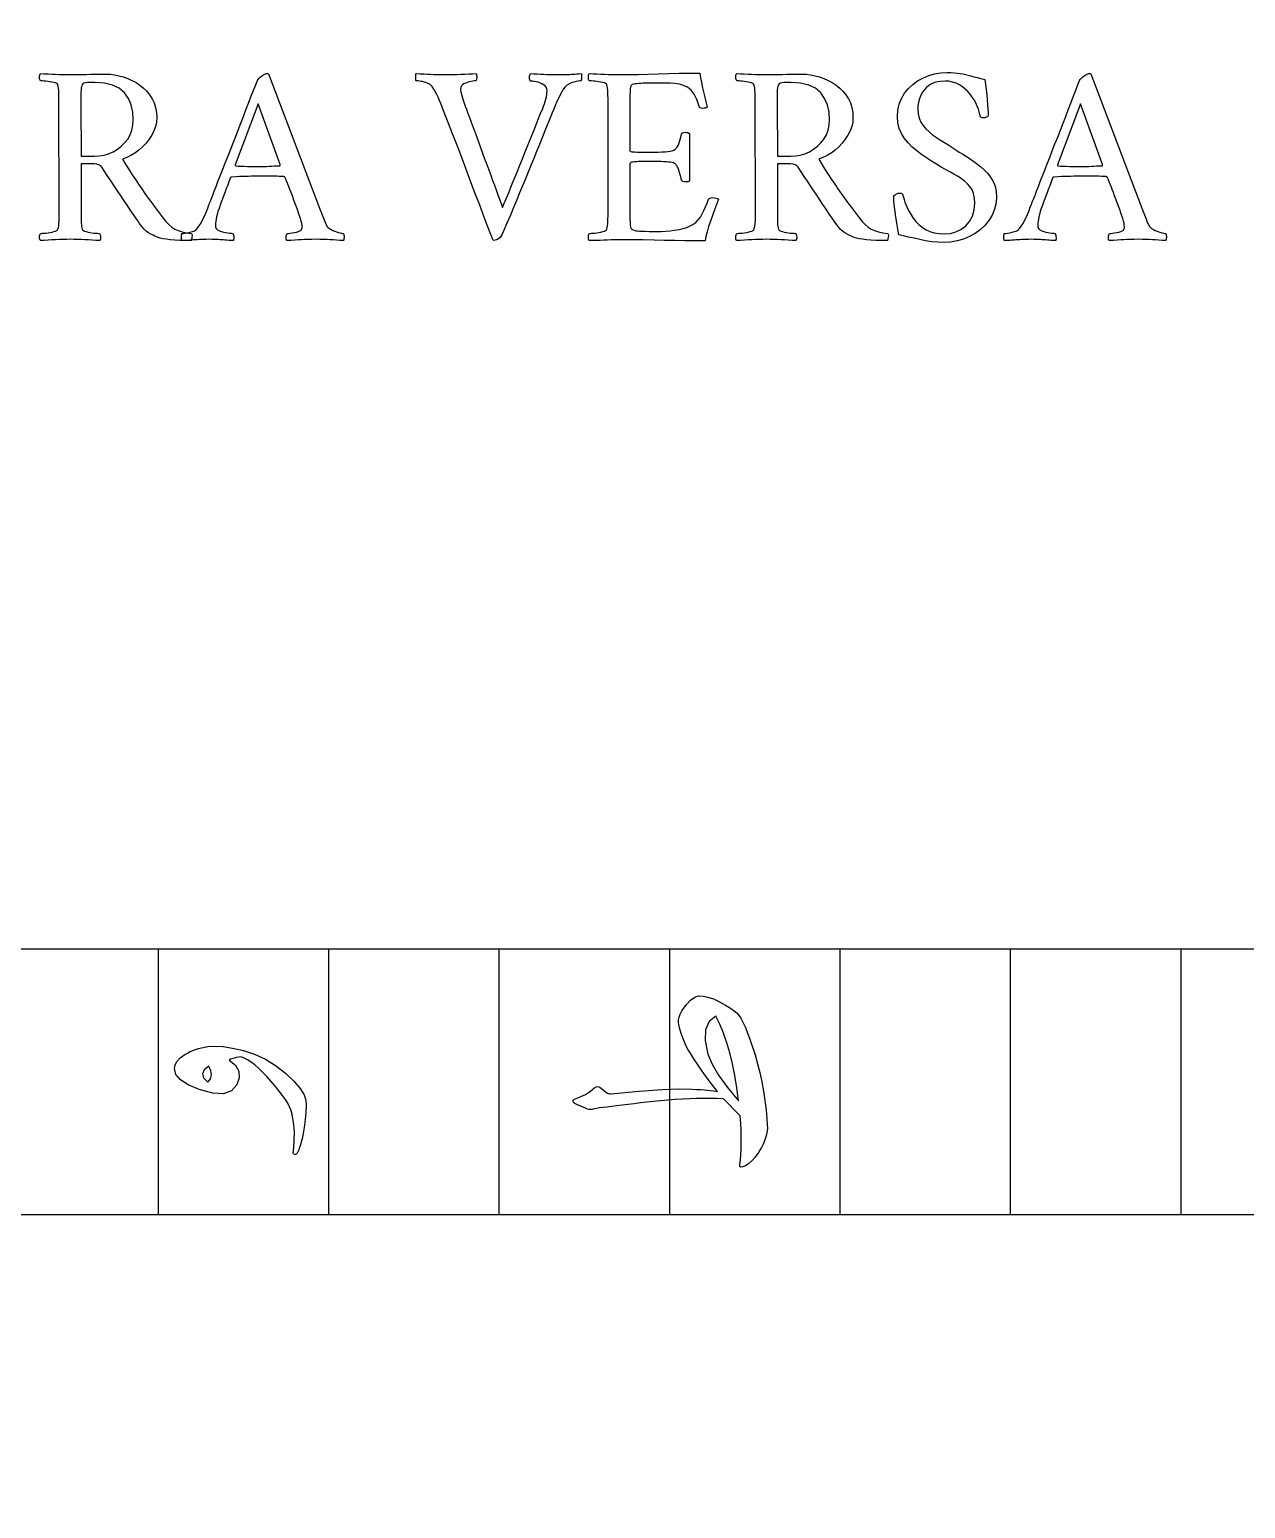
# Model space of a CAD drawing. Header units: millimetres. Extents: x -83 to 83, y -82 to 91.
# Drawn here: x -20.12 to -1.61, y -35.61 to -13.1 of the extents above; entities that cross this region are included whole.
import ezdxf

# ---------------------------------------------------------------- set-up
doc = ezdxf.new("R2010")
doc.units = ezdxf.units.MM
for name, color, linetype in [('CUT_OUTER', 1, 'Continuous'), ('ENGRAVE', 7, 'Continuous'), ('TEXT', 5, 'Continuous')]:
    doc.layers.add(name, color=color, linetype=linetype)

msp = doc.modelspace()

# ---------------------------------------------------------------- linework, layer by layer
at = {"layer": 'CUT_OUTER'}
msp.add_arc((0, 0), 82.5, 179.648438, 0, dxfattribs=at)
at = {"layer": 'ENGRAVE'}
for points in [[(-31.1355, 0), (-31.1355, -31.1355), (31.1355, -31.1355), (31.1355, 0)], [(-27.0879, 0), (-27.0879, -27.0879), (27.0879, -27.0879), (27.0879, 0)], [(-18.1624, -31.1355), (-18.1624, -27.0879)], [(-15.5677, -31.1355), (-15.5677, -27.0879)], [(-12.9731, -31.1355), (-12.9731, -27.0879)], [(-10.3785, -31.1355), (-10.3785, -27.0879)], [(-7.7839, -31.1355), (-7.7839, -27.0879)], [(-5.1892, -31.1355), (-5.1892, -27.0879)], [(-2.5946, -31.1355), (-2.5946, -27.0879)]]:
    msp.add_lwpolyline(points, dxfattribs=at)
for radius in [80.85, 80.85, 78.6844, 74.6625, 74.6625, 71.4862, 65.5875, 65.5875, 62.1225, 55.6875, 55.6875, 52.2225, 45.7875, 45.7875]:
    msp.add_circle((0, 0), radius, dxfattribs=at)
at = {"layer": 'TEXT'}
for points in [[(-18.9638, -13.7737), (-18.8987, -13.7764), (-18.8326, -13.7845), (-18.7655, -13.798), (-18.6975, -13.8168), (-18.6303, -13.8408), (-18.5658, -13.8697), (-18.5039, -13.9035), (-18.4448, -13.9422), (-18.3899, -13.9859), (-18.3405, -14.0347), (-18.2968, -14.0887), (-18.2588, -14.1478), (-18.2279, -14.2121), (-18.2059, -14.2815), (-18.1927, -14.356), (-18.1883, -14.4357), (-18.193, -14.5038), (-18.2073, -14.5709), (-18.2312, -14.637), (-18.2646, -14.7021), (-18.3055, -14.7648), (-18.3518, -14.8235), (-18.4034, -14.8783), (-18.4605, -14.9293), (-18.5208, -14.9748), (-18.5824, -15.0135), (-18.6452, -15.0453), (-18.7092, -15.0703), (-18.6588, -15.1528), (-18.6093, -15.2319), (-18.5609, -15.3075), (-18.5134, -15.3797), (-18.4659, -15.4501), (-18.4174, -15.5203), (-18.3679, -15.5902), (-18.3175, -15.6598), (-18.2651, -15.7312), (-18.2098, -15.8062), (-18.1515, -15.8849), (-18.0903, -15.9673), (-18.0483, -16.0187), (-18.0046, -16.0633), (-17.9592, -16.101), (-17.9121, -16.1318), (-17.8603, -16.1565), (-17.801, -16.1759), (-17.734, -16.1898), (-17.6595, -16.1984), (-17.6531, -16.2079), (-17.6497, -16.2209), (-17.6492, -16.2373), (-17.6516, -16.2572), (-17.6553, -16.2765), (-17.6585, -16.2914), (-17.6612, -16.302), (-17.6634, -16.3081), (-17.7553, -16.3072), (-17.8391, -16.3046), (-17.9149, -16.3004), (-17.9826, -16.2944), (-18.042, -16.2871), (-18.0928, -16.2792), (-18.135, -16.2705), (-18.1687, -16.2611), (-18.1902, -16.2521), (-18.2157, -16.241), (-18.2451, -16.2276), (-18.2783, -16.2121), (-18.3134, -16.1922), (-18.3479, -16.1656), (-18.3819, -16.1324), (-18.4154, -16.0926), (-18.4296, -16.0733), (-18.4487, -16.0466), (-18.4727, -16.0126), (-18.5016, -15.9712), (-18.5344, -15.9237), (-18.5702, -15.8713), (-18.6088, -15.814), (-18.6505, -15.7519), (-18.6943, -15.6861), (-18.7396, -15.6182), (-18.7863, -15.548), (-18.8346, -15.4757), (-18.883, -15.4026), (-18.9305, -15.3303), (-18.977, -15.2587), (-19.0226, -15.1878), (-19.0417, -15.1672), (-19.0676, -15.1525), (-19.1004, -15.1437), (-19.1401, -15.1408), (-19.3399, -15.1408), (-19.3399, -15.8537), (-19.3399, -15.8596), (-19.3399, -15.8654), (-19.3399, -15.8713), (-19.3399, -15.8772), (-19.3399, -15.8831), (-19.3399, -15.8889), (-19.3399, -15.8948), (-19.3399, -15.9007), (-19.3397, -15.9371), (-19.3394, -15.9717), (-19.3388, -16.0046), (-19.3379, -16.0358), (-19.3363, -16.0648), (-19.3335, -16.0912), (-19.3295, -16.1148), (-19.3242, -16.1357), (-19.3173, -16.1453), (-19.3046, -16.1543), (-19.286, -16.1629), (-19.2615, -16.171), (-19.2336, -16.1782), (-19.2047, -16.1842), (-19.1749, -16.189), (-19.144, -16.1925), (-19.1151, -16.1951), (-19.0911, -16.1969), (-19.072, -16.198), (-19.0578, -16.1984), (-19.0526, -16.2077), (-19.0485, -16.2199), (-19.0457, -16.2351), (-19.0441, -16.2532), (-19.0443, -16.2713), (-19.0466, -16.2865), (-19.0511, -16.2988), (-19.0578, -16.3081), (-19.116, -16.3043), (-19.1729, -16.3007), (-19.2286, -16.2974), (-19.2831, -16.2944), (-19.3373, -16.2918), (-19.3923, -16.29), (-19.448, -16.2889), (-19.5044, -16.2885), (-19.5595, -16.2889), (-19.615, -16.29), (-19.6711, -16.2918), (-19.7277, -16.2944), (-19.7847, -16.2974), (-19.8422, -16.3007), (-19.9002, -16.3043), (-19.9588, -16.3081), (-19.9655, -16.2988), (-19.97, -16.2865), (-19.9723, -16.2713), (-19.9725, -16.2532), (-19.9709, -16.2351), (-19.9681, -16.2199), (-19.964, -16.2077), (-19.9588, -16.1984), (-19.9446, -16.198), (-19.9255, -16.1969), (-19.9015, -16.1951), (-19.8726, -16.1925), (-19.8416, -16.189), (-19.8114, -16.1842), (-19.7819, -16.1782), (-19.7531, -16.171), (-19.728, -16.1629), (-19.7095, -16.1543), (-19.6977, -16.1453), (-19.6924, -16.1357), (-19.6854, -16.1105), (-19.6802, -16.0819), (-19.6766, -16.0498), (-19.6748, -16.0143), (-19.6739, -15.9763), (-19.6733, -15.9369), (-19.6729, -15.896), (-19.6728, -15.8537), (-19.6767, -14.2203), (-19.6769, -14.1778), (-19.6772, -14.1366), (-19.6778, -14.0965), (-19.6787, -14.0577), (-19.6805, -14.0214), (-19.6841, -13.9887), (-19.6893, -13.9597), (-19.6963, -13.9343), (-19.7016, -13.9233), (-19.7135, -13.9138), (-19.7319, -13.9057), (-19.757, -13.8991), (-19.7857, -13.8936), (-19.8148, -13.8888), (-19.8444, -13.8848), (-19.8745, -13.8815), (-19.9026, -13.8789), (-19.926, -13.8771), (-19.9447, -13.876), (-19.9588, -13.8756), (-19.964, -13.8663), (-19.9681, -13.854), (-19.9709, -13.8389), (-19.9725, -13.8207), (-19.9723, -13.8026), (-19.97, -13.7875), (-19.9655, -13.7752), (-19.9588, -13.7659), (-19.9004, -13.768), (-19.8427, -13.7703), (-19.7858, -13.7729), (-19.7296, -13.7757), (-19.6739, -13.7783), (-19.6185, -13.7801), (-19.5633, -13.7812), (-19.5083, -13.7816), (-19.4504, -13.7813), (-19.3903, -13.7806), (-19.328, -13.7794), (-19.2635, -13.7777), (-19.1955, -13.7759), (-19.123, -13.7747), (-19.0457, -13.774), (-18.9638, -13.7737)], [(-18.5447, -14.471), (-18.5532, -14.3513), (-18.5785, -14.2428), (-18.6207, -14.1456), (-18.6798, -14.0597), (-18.7588, -13.9894), (-18.8605, -13.9392), (-18.985, -13.9091), (-19.1323, -13.8991), (-19.1522, -13.8993), (-19.1768, -13.9001), (-19.2061, -13.9013), (-19.24, -13.903), (-19.2724, -13.9064), (-19.2973, -13.9128), (-19.3145, -13.9221), (-19.3242, -13.9343), (-19.3312, -13.955), (-19.3364, -13.9818), (-19.34, -14.0148), (-19.3418, -14.0538), (-19.3427, -14.096), (-19.3433, -14.1385), (-19.3437, -14.1812), (-19.3438, -14.2242), (-19.3399, -15.0233), (-19.1362, -15.0233), (-19.0626, -15.019), (-18.9908, -15.0061), (-18.9206, -14.9847), (-18.8522, -14.9547), (-18.7877, -14.917), (-18.7293, -14.8725), (-18.677, -14.8211), (-18.6309, -14.7628), (-18.5932, -14.6983), (-18.5662, -14.6281), (-18.5501, -14.5524), (-18.5447, -14.471)], [(-17.3931, -15.7636), (-17.3908, -15.7576), (-17.3838, -15.7396), (-17.3722, -15.7096), (-17.3559, -15.6676), (-17.3357, -15.6154), (-17.3123, -15.5545), (-17.2857, -15.4851), (-17.256, -15.4072), (-17.2236, -15.3226), (-17.1889, -15.2333), (-17.1521, -15.1394), (-17.113, -15.0409), (-17.0728, -14.9393), (-17.0322, -14.8362), (-16.9915, -14.7317), (-16.9505, -14.6257), (-16.9097, -14.5201), (-16.8697, -14.4166), (-16.8304, -14.3154), (-16.7918, -14.2164), (-16.7547, -14.1214), (-16.7199, -14.0323), (-16.6872, -13.949), (-16.6567, -13.8717), (-16.6465, -13.8555), (-16.6317, -13.8384), (-16.6123, -13.8203), (-16.5881, -13.8012), (-16.5633, -13.784), (-16.5416, -13.7718), (-16.5231, -13.7644), (-16.5078, -13.762), (-16.5043, -13.7621), (-16.5015, -13.7625), (-16.4994, -13.7631), (-16.498, -13.7639), (-16.4967, -13.7651), (-16.4946, -13.7664), (-16.4918, -13.768), (-16.4883, -13.7698), (-15.7088, -15.8145), (-15.6703, -15.9154), (-15.6412, -15.9908), (-15.6214, -16.0407), (-15.6108, -16.0652), (-15.5987, -16.086), (-15.5819, -16.1054), (-15.5605, -16.1232), (-15.5345, -16.1396), (-15.5061, -16.1542), (-15.4777, -16.1666), (-15.4493, -16.1767), (-15.4209, -16.1847), (-15.395, -16.1907), (-15.3743, -16.195), (-15.3588, -16.1975), (-15.3484, -16.1984), (-15.3418, -16.2095), (-15.3376, -16.2234), (-15.3359, -16.2399), (-15.3366, -16.2591), (-15.3386, -16.2776), (-15.3406, -16.2919), (-15.3425, -16.3021), (-15.3445, -16.3081), (-15.3998, -16.3043), (-15.4522, -16.3007), (-15.5016, -16.2974), (-15.5482, -16.2944), (-15.5954, -16.2918), (-15.6471, -16.29), (-15.7031, -16.2889), (-15.7636, -16.2885), (-15.8274, -16.2889), (-15.8855, -16.29), (-15.938, -16.2918), (-15.9849, -16.2944), (-16.0318, -16.2974), (-16.0843, -16.3007), (-16.1425, -16.3043), (-16.2062, -16.3081), (-16.213, -16.2988), (-16.2175, -16.2865), (-16.2198, -16.2713), (-16.2199, -16.2532), (-16.2181, -16.2351), (-16.2146, -16.2199), (-16.2093, -16.2077), (-16.2023, -16.1984), (-16.1822, -16.1975), (-16.1573, -16.195), (-16.1274, -16.1907), (-16.0926, -16.1847), (-16.0584, -16.1772), (-16.03, -16.1685), (-16.0074, -16.1586), (-15.9908, -16.1475), (-15.9839, -16.1382), (-15.979, -16.1259), (-15.9761, -16.1108), (-15.9751, -16.0926), (-15.9767, -16.0719), (-15.9815, -16.0451), (-15.9894, -16.0122), (-16.0006, -15.9732), (-16.0142, -15.9297), (-16.0295, -15.8836), (-16.0465, -15.8347), (-16.0652, -15.7832), (-16.0848, -15.7307), (-16.1044, -15.6789), (-16.124, -15.6279), (-16.1436, -15.5775), (-16.1623, -15.5298), (-16.1793, -15.4865), (-16.1946, -15.4475), (-16.2082, -15.413), (-16.2193, -15.3848), (-16.2273, -15.3646), (-16.2321, -15.3524), (-16.2336, -15.3484), (-16.2341, -15.3479), (-16.2356, -15.3464), (-16.2381, -15.344), (-16.2415, -15.3406), (-16.2454, -15.3371), (-16.2493, -15.3347), (-16.2532, -15.3332), (-16.2572, -15.3327), (-16.2882, -15.331), (-16.3228, -15.3298), (-16.3607, -15.3291), (-16.4021, -15.3288), (-16.4444, -15.3288), (-16.4853, -15.3288), (-16.5247, -15.3288), (-16.5627, -15.3288), (-16.5725, -15.3288), (-16.5823, -15.3288), (-16.5921, -15.3288), (-16.6019, -15.3288), (-16.6114, -15.3288), (-16.6205, -15.3288), (-16.629, -15.3288), (-16.6371, -15.3288), (-16.6937, -15.3289), (-16.7458, -15.3293), (-16.7935, -15.3299), (-16.8369, -15.3308), (-16.8809, -15.3321), (-16.9309, -15.3342), (-16.9867, -15.337), (-17.0484, -15.3406), (-17.0506, -15.3409), (-17.0533, -15.342), (-17.0565, -15.3439), (-17.0601, -15.3464), (-17.0636, -15.349), (-17.066, -15.3508), (-17.0675, -15.3519), (-17.068, -15.3523), (-17.0698, -15.3572), (-17.0753, -15.3719), (-17.0845, -15.3964), (-17.0974, -15.4307), (-17.1128, -15.4717), (-17.1297, -15.5163), (-17.148, -15.5647), (-17.1679, -15.6167), (-17.1878, -15.6697), (-17.2065, -15.721), (-17.224, -15.7706), (-17.2403, -15.8184), (-17.2564, -15.8654), (-17.2692, -15.9085), (-17.2789, -15.9477), (-17.2854, -15.983), (-17.2897, -16.0145), (-17.2927, -16.0427), (-17.2946, -16.0674), (-17.2952, -16.0887), (-17.2914, -16.1092), (-17.28, -16.1274), (-17.261, -16.1434), (-17.2345, -16.1573), (-17.2039, -16.1689), (-17.1728, -16.1783), (-17.1412, -16.1855), (-17.1091, -16.1906), (-17.0799, -16.194), (-17.0567, -16.1964), (-17.0397, -16.1979), (-17.0288, -16.1984), (-17.0251, -16.2044), (-17.022, -16.2146), (-17.0193, -16.2289), (-17.0171, -16.2474), (-17.0158, -16.2666), (-17.0161, -16.2831), (-17.0178, -16.2969), (-17.021, -16.3081), (-17.0568, -16.3061), (-17.09, -16.3042), (-17.1205, -16.3022), (-17.1483, -16.3002), (-17.1747, -16.2983), (-17.2012, -16.2963), (-17.2276, -16.2944), (-17.254, -16.2924), (-17.2826, -16.2907), (-17.3152, -16.2895), (-17.3521, -16.2887), (-17.3931, -16.2885), (-17.4345, -16.2887), (-17.4724, -16.2895), (-17.5069, -16.2907), (-17.538, -16.2924), (-17.5674, -16.2944), (-17.5968, -16.2963), (-17.6262, -16.2983), (-17.6555, -16.3002), (-17.6869, -16.3022), (-17.7221, -16.3042), (-17.7613, -16.3061), (-17.8044, -16.3081), (-17.8078, -16.3021), (-17.8103, -16.2919), (-17.8117, -16.2776), (-17.8122, -16.2591), (-17.8117, -16.2399), (-17.8103, -16.2234), (-17.8078, -16.2095), (-17.8044, -16.1984), (-17.7837, -16.1973), (-17.7569, -16.194), (-17.724, -16.1885), (-17.6849, -16.1808), (-17.6464, -16.1706), (-17.6149, -16.1578), (-17.5905, -16.1422), (-17.5733, -16.124), (-17.545, -16.0857), (-17.5189, -16.0451), (-17.4951, -16.0024), (-17.4734, -15.9575), (-17.453, -15.9109), (-17.4328, -15.863), (-17.4128, -15.8139), (-17.3931, -15.7636)], [(-13.7972, -13.7816), (-13.7351, -13.7812), (-13.6739, -13.7801), (-13.6136, -13.7783), (-13.5544, -13.7757), (-13.4959, -13.7729), (-13.4379, -13.7703), (-13.3803, -13.768), (-13.3233, -13.7659), (-13.32, -13.7756), (-13.3179, -13.7889), (-13.317, -13.8059), (-13.3174, -13.8266), (-13.319, -13.8466), (-13.3218, -13.8614), (-13.3259, -13.8711), (-13.3311, -13.8756), (-13.3415, -13.8762), (-13.3571, -13.878), (-13.3778, -13.8811), (-13.4036, -13.8854), (-13.4316, -13.8913), (-13.4589, -13.8991), (-13.4855, -13.9089), (-13.5113, -13.9206), (-13.5336, -13.9352), (-13.5495, -13.9534), (-13.559, -13.9753), (-13.5622, -14.0009), (-13.5578, -14.0406), (-13.5446, -14.0969), (-13.5226, -14.1699), (-13.4917, -14.2595), (-13.4747, -14.3061), (-13.455, -14.3598), (-13.4326, -14.4207), (-13.4075, -14.4886), (-13.3804, -14.5619), (-13.3522, -14.6389), (-13.3227, -14.7196), (-13.2919, -14.8039), (-13.2605, -14.8901), (-13.2288, -14.9763), (-13.1968, -15.0625), (-13.1646, -15.1486), (-13.1331, -15.2331), (-13.1029, -15.3141), (-13.0743, -15.3917), (-13.0471, -15.4659), (-13.0219, -15.5351), (-12.9991, -15.5976), (-12.9788, -15.6536), (-12.961, -15.7029), (-12.9461, -15.7436), (-12.935, -15.7739), (-12.9275, -15.7936), (-12.9237, -15.8028), (-12.9176, -15.7894), (-12.9071, -15.7651), (-12.8922, -15.7297), (-12.8728, -15.6833), (-12.8499, -15.6279), (-12.8243, -15.5653), (-12.7961, -15.4957), (-12.7651, -15.4189), (-12.7319, -15.3365), (-12.697, -15.25), (-12.6604, -15.1593), (-12.6221, -15.0644), (-12.5828, -14.9671), (-12.5433, -14.869), (-12.5035, -14.7703), (-12.4635, -14.6707), (-12.424, -14.5723), (-12.3856, -14.4769), (-12.3485, -14.3843), (-12.3127, -14.2947), (-12.2995, -14.2609), (-12.2872, -14.2262), (-12.276, -14.1904), (-12.2657, -14.1537), (-12.2571, -14.118), (-12.251, -14.0851), (-12.2473, -14.0553), (-12.2461, -14.0284), (-12.2494, -13.999), (-12.2593, -13.9735), (-12.2758, -13.952), (-12.299, -13.9343), (-12.3259, -13.9199), (-12.3538, -13.9079), (-12.3827, -13.8984), (-12.4126, -13.8913), (-12.4406, -13.8861), (-12.464, -13.8824), (-12.4827, -13.8802), (-12.4968, -13.8795), (-12.5036, -13.8733), (-12.5085, -13.8624), (-12.5115, -13.8468), (-12.5125, -13.8266), (-12.5115, -13.8059), (-12.5085, -13.7889), (-12.5036, -13.7756), (-12.4968, -13.7659), (-12.4446, -13.768), (-12.394, -13.7703), (-12.3448, -13.7729), (-12.297, -13.7757), (-12.2493, -13.7783), (-12.2001, -13.7801), (-12.1494, -13.7812), (-12.0972, -13.7816), (-12.0545, -13.7815), (-12.0165, -13.7811), (-11.983, -13.7805), (-11.9543, -13.7796), (-11.928, -13.7785), (-11.9019, -13.7772), (-11.8761, -13.7756), (-11.8505, -13.7737), (-11.8235, -13.7718), (-11.7937, -13.7698), (-11.7609, -13.7679), (-11.7251, -13.7659), (-11.7219, -13.7757), (-11.7202, -13.7894), (-11.72, -13.807), (-11.7212, -13.8286), (-11.7234, -13.8491), (-11.7261, -13.8638), (-11.7293, -13.8726), (-11.733, -13.8756), (-11.7485, -13.8768), (-11.7716, -13.8805), (-11.8024, -13.8866), (-11.8407, -13.8952), (-11.8807, -13.9074), (-11.9166, -13.9245), (-11.9483, -13.9466), (-11.9758, -13.9735), (-11.9948, -13.9981), (-12.0165, -14.0328), (-12.0408, -14.0774), (-12.0679, -14.1322), (-12.0954, -14.1913), (-12.1212, -14.2492), (-12.1454, -14.3058), (-12.1678, -14.3613), (-12.2195, -14.4898), (-12.2691, -14.613), (-12.3165, -14.7307), (-12.3616, -14.8431), (-12.4055, -14.9518), (-12.4488, -15.0585), (-12.4916, -15.1633), (-12.534, -15.2661), (-12.5765, -15.369), (-12.6197, -15.4737), (-12.6636, -15.5805), (-12.7083, -15.6892), (-12.7548, -15.8018), (-12.8043, -15.9203), (-12.8567, -16.0447), (-12.912, -16.1749), (-12.928, -16.2092), (-12.9448, -16.2376), (-12.9623, -16.2601), (-12.9805, -16.2767), (-12.9993, -16.2887), (-13.0182, -16.2973), (-13.0375, -16.3024), (-13.0569, -16.3042), (-13.0626, -16.3026), (-13.0677, -16.2978), (-13.0723, -16.2898), (-13.0765, -16.2787), (-13.0804, -16.2668), (-13.0843, -16.2567), (-13.0883, -16.2482), (-13.0922, -16.2415), (-13.1557, -16.0739), (-13.217, -15.912), (-13.2762, -15.7556), (-13.3331, -15.605), (-13.3891, -15.4565), (-13.4457, -15.3068), (-13.5027, -15.1558), (-13.5603, -15.0037), (-13.6199, -14.847), (-13.6832, -14.6825), (-13.7501, -14.5101), (-13.8207, -14.33), (-13.8422, -14.2746), (-13.8633, -14.2222), (-13.8843, -14.1728), (-13.905, -14.1263), (-13.9261, -14.0822), (-13.9485, -14.0401), (-13.9722, -14), (-13.997, -13.9618), (-14.0088, -13.9468), (-14.0244, -13.9334), (-14.044, -13.9214), (-14.0675, -13.9108), (-14.0929, -13.9018), (-14.118, -13.8942), (-14.1428, -13.8881), (-14.1674, -13.8834), (-14.1903, -13.88), (-14.21, -13.8775), (-14.2265, -13.8761), (-14.2399, -13.8756), (-14.2416, -13.8723), (-14.2428, -13.8624), (-14.2435, -13.8458), (-14.2438, -13.8227), (-14.2435, -13.7993), (-14.2428, -13.7821), (-14.2416, -13.7709), (-14.2399, -13.7659), (-14.1761, -13.768), (-14.118, -13.7703), (-14.0654, -13.7729), (-14.0186, -13.7757), (-13.9717, -13.7783), (-13.9192, -13.7801), (-13.861, -13.7812), (-13.7972, -13.7816)], [(-11.1493, -13.7816), (-11.0108, -13.7808), (-10.8653, -13.7786), (-10.7131, -13.775), (-10.5539, -13.7698), (-10.3924, -13.7647), (-10.2327, -13.761), (-10.0751, -13.7588), (-9.9194, -13.7581), (-9.9088, -13.8291), (-9.8968, -13.8971), (-9.8834, -13.9623), (-9.8684, -14.0244), (-9.853, -14.0856), (-9.8381, -14.1478), (-9.8236, -14.211), (-9.8097, -14.2751), (-9.8212, -14.2837), (-9.8361, -14.2898), (-9.8545, -14.2935), (-9.8763, -14.2947), (-9.8988, -14.293), (-9.9155, -14.2879), (-9.9262, -14.2793), (-9.9311, -14.2673), (-9.9656, -14.1623), (-10.0065, -14.0783), (-10.0538, -14.0154), (-10.1074, -13.9735), (-10.1666, -13.9461), (-10.2308, -13.9265), (-10.2998, -13.9148), (-10.3737, -13.9108), (-10.7028, -13.9108), (-10.717, -13.911), (-10.7361, -13.9113), (-10.7601, -13.9119), (-10.789, -13.9128), (-10.8198, -13.9141), (-10.8497, -13.9162), (-10.8786, -13.919), (-10.9065, -13.9226), (-10.9309, -13.9272), (-10.9496, -13.9334), (-10.9623, -13.941), (-10.9691, -13.95), (-10.9744, -13.9711), (-10.9784, -13.9951), (-10.9813, -14.022), (-10.9828, -14.0519), (-10.9837, -14.0834), (-10.9843, -14.1155), (-10.9847, -14.1481), (-10.9848, -14.1811), (-10.9848, -14.1941), (-10.9848, -14.2056), (-10.9848, -14.2156), (-10.9848, -14.2242), (-10.9848, -14.9371), (-10.9816, -14.9442), (-10.9721, -14.9498), (-10.9562, -14.954), (-10.9339, -14.9567), (-10.9077, -14.9584), (-10.88, -14.9596), (-10.8509, -14.9604), (-10.8203, -14.9606), (-10.6205, -14.9606), (-10.5558, -14.9601), (-10.4986, -14.9586), (-10.449, -14.9562), (-10.407, -14.9528), (-10.3714, -14.9476), (-10.3409, -14.94), (-10.3156, -14.93), (-10.2954, -14.9175), (-10.2788, -14.9021), (-10.2641, -14.8832), (-10.2513, -14.861), (-10.2406, -14.8353), (-10.2305, -14.8054), (-10.22, -14.7706), (-10.209, -14.731), (-10.1975, -14.6864), (-10.1926, -14.6744), (-10.1818, -14.6658), (-10.1652, -14.6607), (-10.1426, -14.659), (-10.1209, -14.6602), (-10.1025, -14.6639), (-10.0876, -14.67), (-10.0761, -14.6786), (-10.0761, -15.3993), (-10.0858, -15.4062), (-10.0996, -15.4111), (-10.1172, -15.414), (-10.1387, -15.415), (-10.16, -15.4133), (-10.1769, -15.4081), (-10.1894, -15.3996), (-10.1975, -15.3876), (-10.2106, -15.3365), (-10.2225, -15.2931), (-10.2331, -15.2572), (-10.2425, -15.2289), (-10.2511, -15.2064), (-10.2592, -15.1878), (-10.2668, -15.1731), (-10.2739, -15.1623), (-10.2811, -15.1539), (-10.289, -15.1462), (-10.2977, -15.1392), (-10.3072, -15.133), (-10.3201, -15.1257), (-10.3395, -15.1197), (-10.3652, -15.115), (-10.3972, -15.1114), (-10.4334, -15.1087), (-10.4712, -15.1065), (-10.5107, -15.1048), (-10.552, -15.1036), (-10.5935, -15.1027), (-10.6337, -15.1021), (-10.6728, -15.1017), (-10.7106, -15.1016), (-10.7369, -15.1017), (-10.765, -15.1021), (-10.7947, -15.1027), (-10.8262, -15.1036), (-10.8574, -15.1048), (-10.8864, -15.1065), (-10.9132, -15.1087), (-10.9378, -15.1114), (-10.9584, -15.1152), (-10.9731, -15.1207), (-10.9819, -15.1279), (-10.9848, -15.1369), (-10.9848, -15.8654), (-10.9848, -15.8699), (-10.9848, -15.8752), (-10.9848, -15.8816), (-10.9848, -15.8889), (-10.9847, -15.9183), (-10.9843, -15.9516), (-10.9837, -15.9888), (-10.9828, -16.03), (-10.981, -16.0684), (-10.9775, -16.0975), (-10.9722, -16.1174), (-10.9652, -16.1279), (-10.9445, -16.1403), (-10.9216, -16.1499), (-10.8965, -16.1569), (-10.8693, -16.1612), (-10.8368, -16.1638), (-10.7963, -16.1656), (-10.7477, -16.1667), (-10.691, -16.1671), (-10.5069, -16.1671), (-10.4386, -16.1653), (-10.3708, -16.1602), (-10.3035, -16.1516), (-10.2366, -16.1396), (-10.1735, -16.1245), (-10.1172, -16.1063), (-10.0677, -16.0853), (-10.0251, -16.0613), (-9.9825, -16.0308), (-9.9448, -15.9942), (-9.912, -15.9515), (-9.8841, -15.9027), (-9.8589, -15.8497), (-9.8342, -15.7944), (-9.8099, -15.737), (-9.7862, -15.6774), (-9.7798, -15.6671), (-9.7686, -15.6598), (-9.7524, -15.6554), (-9.7314, -15.6539), (-9.699, -15.6554), (-9.6726, -15.6598), (-9.652, -15.6671), (-9.6373, -15.6774), (-9.6654, -15.757), (-9.6946, -15.839), (-9.7251, -15.9235), (-9.7568, -16.0104), (-9.7863, -16.0953), (-9.8102, -16.1739), (-9.8284, -16.2461), (-9.841, -16.312), (-9.9955, -16.3115), (-10.1495, -16.31), (-10.303, -16.3076), (-10.456, -16.3042), (-10.6137, -16.3007), (-10.7811, -16.2983), (-10.9584, -16.2968), (-11.1454, -16.2963), (-11.2103, -16.2967), (-11.2717, -16.2978), (-11.3298, -16.2996), (-11.3843, -16.3022), (-11.4377, -16.3048), (-11.4921, -16.3066), (-11.5474, -16.3077), (-11.6037, -16.3081), (-11.6104, -16.2988), (-11.615, -16.2865), (-11.6173, -16.2713), (-11.6174, -16.2532), (-11.6158, -16.2351), (-11.613, -16.2199), (-11.609, -16.2077), (-11.6037, -16.1984), (-11.5895, -16.198), (-11.5704, -16.1969), (-11.5464, -16.1951), (-11.5175, -16.1925), (-11.4866, -16.189), (-11.4563, -16.1842), (-11.4268, -16.1782), (-11.3981, -16.171), (-11.373, -16.1629), (-11.3545, -16.1543), (-11.3426, -16.1453), (-11.3373, -16.1357), (-11.3304, -16.1105), (-11.3251, -16.0819), (-11.3215, -16.0498), (-11.3197, -16.0143), (-11.3189, -15.9763), (-11.3182, -15.9369), (-11.3179, -15.896), (-11.3178, -15.8537), (-11.3178, -14.2203), (-11.3179, -14.1778), (-11.3182, -14.1366), (-11.3189, -14.0965), (-11.3197, -14.0577), (-11.3215, -14.0214), (-11.3251, -13.9887), (-11.3304, -13.9597), (-11.3373, -13.9343), (-11.3426, -13.9233), (-11.3545, -13.9138), (-11.373, -13.9057), (-11.3981, -13.8991), (-11.4268, -13.8936), (-11.4563, -13.8888), (-11.4866, -13.8848), (-11.5175, -13.8815), (-11.5464, -13.8789), (-11.5704, -13.8771), (-11.5895, -13.876), (-11.6037, -13.8756), (-11.609, -13.8663), (-11.613, -13.854), (-11.6158, -13.8389), (-11.6174, -13.8207), (-11.6173, -13.8026), (-11.615, -13.7875), (-11.6104, -13.7752), (-11.6037, -13.7659), (-11.5452, -13.768), (-11.4872, -13.7703), (-11.4296, -13.7729), (-11.3726, -13.7757), (-11.316, -13.7783), (-11.26, -13.7801), (-11.2044, -13.7812), (-11.1493, -13.7816)], [(-8.3643, -13.7737), (-8.2992, -13.7764), (-8.2331, -13.7845), (-8.166, -13.798), (-8.0979, -13.8168), (-8.0307, -13.8408), (-7.9662, -13.8697), (-7.9044, -13.9035), (-7.8453, -13.9422), (-7.7903, -13.9859), (-7.741, -14.0347), (-7.6973, -14.0887), (-7.6592, -14.1478), (-7.6284, -14.2121), (-7.6064, -14.2815), (-7.5931, -14.356), (-7.5887, -14.4357), (-7.5935, -14.5038), (-7.6078, -14.5709), (-7.6317, -14.637), (-7.6651, -14.7021), (-7.706, -14.7648), (-7.7523, -14.8235), (-7.8039, -14.8783), (-7.861, -14.9293), (-7.9213, -14.9748), (-7.9829, -15.0135), (-8.0457, -15.0453), (-8.1097, -15.0703), (-8.0593, -15.1528), (-8.0098, -15.2319), (-7.9613, -15.3075), (-7.9138, -15.3797), (-7.8663, -15.4501), (-7.8179, -15.5203), (-7.7684, -15.5902), (-7.718, -15.6598), (-7.6656, -15.7312), (-7.6103, -15.8062), (-7.552, -15.8849), (-7.4908, -15.9673), (-7.4488, -16.0187), (-7.4051, -16.0633), (-7.3597, -16.101), (-7.3126, -16.1318), (-7.2608, -16.1565), (-7.2014, -16.1759), (-7.1345, -16.1898), (-7.0599, -16.1984), (-7.0536, -16.2079), (-7.0501, -16.2209), (-7.0496, -16.2373), (-7.0521, -16.2572), (-7.0558, -16.2765), (-7.0589, -16.2914), (-7.0616, -16.302), (-7.0638, -16.3081), (-7.1558, -16.3072), (-7.2396, -16.3046), (-7.3154, -16.3004), (-7.3831, -16.2944), (-7.4424, -16.2871), (-7.4932, -16.2792), (-7.5355, -16.2705), (-7.5691, -16.2611), (-7.5907, -16.2521), (-7.6161, -16.241), (-7.6455, -16.2276), (-7.6788, -16.2121), (-7.7138, -16.1922), (-7.7483, -16.1656), (-7.7824, -16.1324), (-7.8159, -16.0926), (-7.8301, -16.0733), (-7.8492, -16.0466), (-7.8732, -16.0126), (-7.9021, -15.9712), (-7.9349, -15.9237), (-7.9706, -15.8713), (-8.0093, -15.814), (-8.0509, -15.7519), (-8.0948, -15.6861), (-8.1401, -15.6182), (-8.1868, -15.548), (-8.235, -15.4757), (-8.2835, -15.4026), (-8.331, -15.3303), (-8.3775, -15.2587), (-8.4231, -15.1878), (-8.4422, -15.1672), (-8.4681, -15.1525), (-8.5009, -15.1437), (-8.5406, -15.1408), (-8.7403, -15.1408), (-8.7403, -15.8537), (-8.7403, -15.8596), (-8.7403, -15.8654), (-8.7403, -15.8713), (-8.7403, -15.8772), (-8.7403, -15.8831), (-8.7403, -15.8889), (-8.7403, -15.8948), (-8.7403, -15.9007), (-8.7402, -15.9371), (-8.7398, -15.9717), (-8.7392, -16.0046), (-8.7384, -16.0358), (-8.7368, -16.0648), (-8.734, -16.0912), (-8.7299, -16.1148), (-8.7247, -16.1357), (-8.7178, -16.1453), (-8.7051, -16.1543), (-8.6865, -16.1629), (-8.662, -16.171), (-8.6341, -16.1782), (-8.6052, -16.1842), (-8.5753, -16.189), (-8.5445, -16.1925), (-8.5156, -16.1951), (-8.4916, -16.1969), (-8.4725, -16.198), (-8.4583, -16.1984), (-8.453, -16.2077), (-8.449, -16.2199), (-8.4462, -16.2351), (-8.4446, -16.2532), (-8.4447, -16.2713), (-8.447, -16.2865), (-8.4516, -16.2988), (-8.4583, -16.3081), (-8.5165, -16.3043), (-8.5734, -16.3007), (-8.6291, -16.2974), (-8.6835, -16.2944), (-8.7378, -16.2918), (-8.7927, -16.29), (-8.8484, -16.2889), (-8.9049, -16.2885), (-8.9599, -16.2889), (-9.0155, -16.29), (-9.0716, -16.2918), (-9.1281, -16.2944), (-9.1852, -16.2974), (-9.2427, -16.3007), (-9.3007, -16.3043), (-9.3592, -16.3081), (-9.366, -16.2988), (-9.3705, -16.2865), (-9.3728, -16.2713), (-9.3729, -16.2532), (-9.3713, -16.2351), (-9.3685, -16.2199), (-9.3645, -16.2077), (-9.3592, -16.1984), (-9.345, -16.198), (-9.3259, -16.1969), (-9.3019, -16.1951), (-9.2731, -16.1925), (-9.2421, -16.189), (-9.2119, -16.1842), (-9.1824, -16.1782), (-9.1536, -16.171), (-9.1285, -16.1629), (-9.11, -16.1543), (-9.0981, -16.1453), (-9.0929, -16.1357), (-9.0859, -16.1105), (-9.0806, -16.0819), (-9.0771, -16.0498), (-9.0752, -16.0143), (-9.0744, -15.9763), (-9.0738, -15.9369), (-9.0734, -15.896), (-9.0733, -15.8537), (-9.0772, -14.2203), (-9.0773, -14.1778), (-9.0777, -14.1366), (-9.0783, -14.0965), (-9.0792, -14.0577), (-9.081, -14.0214), (-9.0845, -13.9887), (-9.0898, -13.9597), (-9.0968, -13.9343), (-9.1021, -13.9233), (-9.1139, -13.9138), (-9.1324, -13.9057), (-9.1575, -13.8991), (-9.1861, -13.8936), (-9.2153, -13.8888), (-9.2449, -13.8848), (-9.275, -13.8815), (-9.303, -13.8789), (-9.3264, -13.8771), (-9.3452, -13.876), (-9.3592, -13.8756), (-9.3645, -13.8663), (-9.3685, -13.854), (-9.3713, -13.8389), (-9.3729, -13.8207), (-9.3728, -13.8026), (-9.3705, -13.7875), (-9.366, -13.7752), (-9.3592, -13.7659), (-9.3008, -13.768), (-9.2432, -13.7703), (-9.1863, -13.7729), (-9.1301, -13.7757), (-9.0744, -13.7783), (-9.0189, -13.7801), (-8.9637, -13.7812), (-8.9088, -13.7816), (-8.8509, -13.7813), (-8.7908, -13.7806), (-8.7285, -13.7794), (-8.664, -13.7777), (-8.596, -13.7759), (-8.5234, -13.7747), (-8.4462, -13.774), (-8.3643, -13.7737)], [(-7.9452, -14.471), (-7.9536, -14.3513), (-7.979, -14.2428), (-8.0212, -14.1456), (-8.0803, -14.0597), (-8.1593, -13.9894), (-8.261, -13.9392), (-8.3855, -13.9091), (-8.5327, -13.8991), (-8.5527, -13.8993), (-8.5773, -13.9001), (-8.6065, -13.9013), (-8.6405, -13.903), (-8.6729, -13.9064), (-8.6977, -13.9128), (-8.715, -13.9221), (-8.7247, -13.9343), (-8.7316, -13.955), (-8.7369, -13.9818), (-8.7405, -14.0148), (-8.7423, -14.0538), (-8.7432, -14.096), (-8.7438, -14.1385), (-8.7441, -14.1812), (-8.7443, -14.2242), (-8.7403, -15.0233), (-8.5367, -15.0233), (-8.4631, -15.019), (-8.3912, -15.0061), (-8.3211, -14.9847), (-8.2527, -14.9547), (-8.1882, -14.917), (-8.1298, -14.8725), (-8.0775, -14.8211), (-8.0314, -14.7628), (-7.9937, -14.6983), (-7.9667, -14.6281), (-7.9506, -14.5524), (-7.9452, -14.471)], [(-6.159, -13.7502), (-6.1009, -13.7511), (-6.0479, -13.7537), (-6, -13.758), (-5.9573, -13.7639), (-5.9169, -13.7714), (-5.876, -13.7801), (-5.8346, -13.79), (-5.7928, -13.8012), (-5.7481, -13.8134), (-5.6983, -13.8266), (-5.6433, -13.8408), (-5.5832, -13.856), (-5.5721, -13.931), (-5.5621, -14.0073), (-5.5535, -14.0848), (-5.546, -14.1635), (-5.5397, -14.2378), (-5.5347, -14.3021), (-5.5309, -14.3563), (-5.5284, -14.4005), (-5.5286, -14.4097), (-5.5333, -14.4176), (-5.5423, -14.4243), (-5.5558, -14.4298), (-5.5707, -14.4341), (-5.5842, -14.4372), (-5.5962, -14.439), (-5.6067, -14.4396), (-5.6197, -14.4387), (-5.6312, -14.4357), (-5.6412, -14.4308), (-5.6498, -14.424), (-5.6557, -14.3873), (-5.6655, -14.3476), (-5.6792, -14.305), (-5.6968, -14.2595), (-5.7182, -14.2129), (-5.7433, -14.1674), (-5.7721, -14.1228), (-5.8045, -14.0793), (-5.8405, -14.038), (-5.8799, -14.0004), (-5.9228, -13.9665), (-5.969, -13.9363), (-6.0186, -13.9115), (-6.0714, -13.8937), (-6.1273, -13.8831), (-6.1864, -13.8795), (-6.2606, -13.8837), (-6.3265, -13.8962), (-6.384, -13.917), (-6.4332, -13.9461), (-6.4751, -13.9813), (-6.5106, -14.0205), (-6.5397, -14.0636), (-6.5625, -14.1106), (-6.5796, -14.1593), (-6.5918, -14.2076), (-6.5992, -14.2553), (-6.6016, -14.3025), (-6.5966, -14.3757), (-6.5816, -14.4426), (-6.5565, -14.503), (-6.5213, -14.5572), (-6.4785, -14.6066), (-6.4303, -14.6531), (-6.3766, -14.6967), (-6.3176, -14.7373), (-6.2558, -14.7768), (-6.1938, -14.8167), (-6.1315, -14.8571), (-6.0689, -14.8979), (-6.0207, -14.928), (-5.97, -14.9596), (-5.9169, -14.9927), (-5.8613, -15.0272), (-5.805, -15.0634), (-5.7497, -15.1016), (-5.6953, -15.1418), (-5.642, -15.1839), (-5.5915, -15.2286), (-5.546, -15.2764), (-5.5053, -15.3275), (-5.4696, -15.3817), (-5.4405, -15.4393), (-5.4197, -15.5007), (-5.4072, -15.5657), (-5.403, -15.6343), (-5.4102, -15.7351), (-5.4319, -15.8297), (-5.468, -15.9182), (-5.5186, -16.0006), (-5.5805, -16.0755), (-5.6508, -16.1416), (-5.7294, -16.1989), (-5.8163, -16.2474), (-5.9087, -16.2859), (-6.0038, -16.3135), (-6.1016, -16.33), (-6.2021, -16.3355), (-6.2972, -16.3328), (-6.3906, -16.3247), (-6.4823, -16.3113), (-6.5723, -16.2924), (-6.659, -16.2718), (-6.7412, -16.2532), (-6.8187, -16.2366), (-6.8915, -16.2219), (-6.9029, -16.1641), (-6.9135, -16.1044), (-6.9234, -16.0427), (-6.9326, -15.979), (-6.9409, -15.9164), (-6.9483, -15.8576), (-6.9547, -15.8028), (-6.96, -15.7519), (-6.9643, -15.7075), (-6.9674, -15.6725), (-6.9692, -15.6468), (-6.9698, -15.6304), (-6.9597, -15.621), (-6.9488, -15.6123), (-6.9371, -15.6043), (-6.9248, -15.5971), (-6.9119, -15.5911), (-6.8988, -15.5868), (-6.8855, -15.5843), (-6.8719, -15.5834), (-6.856, -15.5856), (-6.8435, -15.5922), (-6.8344, -15.6032), (-6.8288, -15.6187), (-6.8214, -15.6487), (-6.8107, -15.6838), (-6.7969, -15.7241), (-6.7799, -15.7695), (-6.759, -15.8178), (-6.7338, -15.8669), (-6.7042, -15.9167), (-6.6702, -15.9673), (-6.6313, -16.0161), (-6.5869, -16.0608), (-6.5372, -16.1013), (-6.4822, -16.1377), (-6.4208, -16.1677), (-6.3524, -16.1891), (-6.2769, -16.2019), (-6.1943, -16.2062), (-6.1051, -16.1985), (-6.0219, -16.1754), (-5.9445, -16.1368), (-5.8731, -16.0828), (-5.8131, -16.0149), (-5.7702, -15.9345), (-5.7445, -15.8416), (-5.736, -15.7362), (-5.7405, -15.6603), (-5.7541, -15.5932), (-5.7767, -15.5349), (-5.8084, -15.4855), (-5.8474, -15.4419), (-5.8917, -15.4013), (-5.9414, -15.3636), (-5.9964, -15.3288), (-6.0553, -15.295), (-6.1164, -15.2603), (-6.1797, -15.2245), (-6.2452, -15.1878), (-6.3183, -15.1436), (-6.3926, -15.0972), (-6.4681, -15.0486), (-6.5448, -14.9978), (-6.6191, -14.9436), (-6.6873, -14.8847), (-6.7494, -14.8212), (-6.8053, -14.753), (-6.8516, -14.6793), (-6.8846, -14.5993), (-6.9045, -14.5128), (-6.9111, -14.4201), (-6.9043, -14.3215), (-6.8841, -14.2296), (-6.8505, -14.1443), (-6.8034, -14.0656), (-6.7455, -13.9944), (-6.6795, -13.9319), (-6.6054, -13.8779), (-6.5233, -13.8325), (-6.4359, -13.7965), (-6.346, -13.7708), (-6.2537, -13.7554), (-6.159, -13.7502)], [(-4.8742, -15.7636), (-4.8719, -15.7576), (-4.8649, -15.7396), (-4.8533, -15.7096), (-4.837, -15.6676), (-4.8168, -15.6154), (-4.7934, -15.5545), (-4.7669, -15.4851), (-4.7371, -15.4072), (-4.7047, -15.3226), (-4.67, -15.2333), (-4.6332, -15.1394), (-4.5941, -15.0409), (-4.5539, -14.9393), (-4.5134, -14.8362), (-4.4726, -14.7317), (-4.4316, -14.6257), (-4.3908, -14.5201), (-4.3508, -14.4166), (-4.3115, -14.3154), (-4.2729, -14.2164), (-4.2359, -14.1214), (-4.201, -14.0323), (-4.1683, -13.949), (-4.1378, -13.8717), (-4.1276, -13.8555), (-4.1128, -13.8384), (-4.0934, -13.8203), (-4.0693, -13.8012), (-4.0444, -13.784), (-4.0227, -13.7718), (-4.0043, -13.7644), (-3.989, -13.762), (-3.9854, -13.7621), (-3.9826, -13.7625), (-3.9805, -13.7631), (-3.9792, -13.7639), (-3.9778, -13.7651), (-3.9757, -13.7664), (-3.9729, -13.768), (-3.9694, -13.7698), (-3.1899, -15.8145), (-3.1514, -15.9154), (-3.1223, -15.9908), (-3.1025, -16.0407), (-3.092, -16.0652), (-3.0798, -16.086), (-3.0631, -16.1054), (-3.0416, -16.1232), (-3.0156, -16.1396), (-2.9872, -16.1542), (-2.9588, -16.1666), (-2.9304, -16.1767), (-2.902, -16.1847), (-2.8762, -16.1907), (-2.8555, -16.195), (-2.8399, -16.1975), (-2.8295, -16.1984), (-2.8229, -16.2095), (-2.8187, -16.2234), (-2.817, -16.2399), (-2.8178, -16.2591), (-2.8197, -16.2776), (-2.8217, -16.2919), (-2.8236, -16.3021), (-2.8256, -16.3081), (-2.8809, -16.3043), (-2.9333, -16.3007), (-2.9828, -16.2974), (-3.0293, -16.2944), (-3.0765, -16.2918), (-3.1282, -16.29), (-3.1843, -16.2889), (-3.2447, -16.2885), (-3.3085, -16.2889), (-3.3666, -16.29), (-3.4192, -16.2918), (-3.466, -16.2944), (-3.5129, -16.2974), (-3.5654, -16.3007), (-3.6236, -16.3043), (-3.6873, -16.3081), (-3.6941, -16.2988), (-3.6986, -16.2865), (-3.7009, -16.2713), (-3.7011, -16.2532), (-3.6992, -16.2351), (-3.6957, -16.2199), (-3.6904, -16.2077), (-3.6834, -16.1984), (-3.6634, -16.1975), (-3.6384, -16.195), (-3.6085, -16.1907), (-3.5738, -16.1847), (-3.5395, -16.1772), (-3.5111, -16.1685), (-3.4886, -16.1586), (-3.4719, -16.1475), (-3.4651, -16.1382), (-3.4602, -16.1259), (-3.4572, -16.1108), (-3.4562, -16.0926), (-3.4578, -16.0719), (-3.4626, -16.0451), (-3.4706, -16.0122), (-3.4817, -15.9732), (-3.4953, -15.9297), (-3.5106, -15.8836), (-3.5276, -15.8347), (-3.5463, -15.7832), (-3.5659, -15.7307), (-3.5855, -15.6789), (-3.6051, -15.6279), (-3.6247, -15.5775), (-3.6434, -15.5298), (-3.6604, -15.4865), (-3.6757, -15.4475), (-3.6893, -15.413), (-3.7004, -15.3848), (-3.7084, -15.3646), (-3.7132, -15.3524), (-3.7148, -15.3484), (-3.7153, -15.3479), (-3.7167, -15.3464), (-3.7192, -15.344), (-3.7226, -15.3406), (-3.7265, -15.3371), (-3.7304, -15.3347), (-3.7344, -15.3332), (-3.7383, -15.3327), (-3.7694, -15.331), (-3.8039, -15.3298), (-3.8418, -15.3291), (-3.8832, -15.3288), (-3.9256, -15.3288), (-3.9664, -15.3288), (-4.0059, -15.3288), (-4.0438, -15.3288), (-4.0536, -15.3288), (-4.0634, -15.3288), (-4.0732, -15.3288), (-4.083, -15.3288), (-4.0925, -15.3288), (-4.1016, -15.3288), (-4.1101, -15.3288), (-4.1182, -15.3288), (-4.1748, -15.3289), (-4.2269, -15.3293), (-4.2747, -15.3299), (-4.318, -15.3308), (-4.3621, -15.3321), (-4.412, -15.3342), (-4.4678, -15.337), (-4.5295, -15.3406), (-4.5317, -15.3409), (-4.5344, -15.342), (-4.5376, -15.3439), (-4.5413, -15.3464), (-4.5447, -15.349), (-4.5471, -15.3508), (-4.5486, -15.3519), (-4.5491, -15.3523), (-4.5509, -15.3572), (-4.5564, -15.3719), (-4.5656, -15.3964), (-4.5785, -15.4307), (-4.5939, -15.4717), (-4.6108, -15.5163), (-4.6292, -15.5647), (-4.649, -15.6167), (-4.6689, -15.6697), (-4.6877, -15.721), (-4.7052, -15.7706), (-4.7214, -15.8184), (-4.7375, -15.8654), (-4.7503, -15.9085), (-4.76, -15.9477), (-4.7665, -15.983), (-4.7708, -16.0145), (-4.7738, -16.0427), (-4.7757, -16.0674), (-4.7763, -16.0887), (-4.7725, -16.1092), (-4.7611, -16.1274), (-4.7421, -16.1434), (-4.7156, -16.1573), (-4.685, -16.1689), (-4.6539, -16.1783), (-4.6223, -16.1855), (-4.5902, -16.1906), (-4.561, -16.194), (-4.5378, -16.1964), (-4.5208, -16.1979), (-4.5099, -16.1984), (-4.5063, -16.2044), (-4.5031, -16.2146), (-4.5004, -16.2289), (-4.4982, -16.2474), (-4.497, -16.2666), (-4.4972, -16.2831), (-4.4989, -16.2969), (-4.5021, -16.3081), (-4.538, -16.3061), (-4.5711, -16.3042), (-4.6016, -16.3022), (-4.6294, -16.3002), (-4.6558, -16.2983), (-4.6823, -16.2963), (-4.7087, -16.2944), (-4.7352, -16.2924), (-4.7637, -16.2907), (-4.7964, -16.2895), (-4.8332, -16.2887), (-4.8742, -16.2885), (-4.9156, -16.2887), (-4.9535, -16.2895), (-4.9881, -16.2907), (-5.0191, -16.2924), (-5.0485, -16.2944), (-5.0779, -16.2963), (-5.1073, -16.2983), (-5.1367, -16.3002), (-5.168, -16.3022), (-5.2032, -16.3042), (-5.2424, -16.3061), (-5.2855, -16.3081), (-5.2889, -16.3021), (-5.2914, -16.2919), (-5.2928, -16.2776), (-5.2933, -16.2591), (-5.2928, -16.2399), (-5.2914, -16.2234), (-5.2889, -16.2095), (-5.2855, -16.1984), (-5.2648, -16.1973), (-5.238, -16.194), (-5.2051, -16.1885), (-5.166, -16.1808), (-5.1275, -16.1706), (-5.096, -16.1578), (-5.0717, -16.1422), (-5.0544, -16.124), (-5.0261, -16.0857), (-5, -16.0451), (-4.9762, -16.0024), (-4.9545, -15.9575), (-4.9341, -15.9109), (-4.9139, -15.863), (-4.8939, -15.8139), (-4.8742, -15.7636)], [(-16.6449, -14.2242), (-16.9936, -15.1565), (-16.9934, -15.1569), (-16.9931, -15.1584), (-16.9925, -15.1609), (-16.9916, -15.1643), (-16.9905, -15.1677), (-16.9891, -15.1702), (-16.9876, -15.1716), (-16.9857, -15.1721), (-16.9467, -15.174), (-16.904, -15.1756), (-16.8576, -15.1769), (-16.8075, -15.178), (-16.7582, -15.1789), (-16.714, -15.1795), (-16.6749, -15.1798), (-16.641, -15.18), (-16.5971, -15.1797), (-16.5553, -15.179), (-16.5158, -15.1778), (-16.4785, -15.176), (-16.4414, -15.1741), (-16.4026, -15.1721), (-16.3621, -15.1702), (-16.3198, -15.1682), (-16.3163, -15.1676), (-16.3135, -15.1658), (-16.3114, -15.1627), (-16.31, -15.1584), (-16.3092, -15.1541), (-16.3086, -15.1511), (-16.3082, -15.1492), (-16.3081, -15.1486)], [(-4.1261, -14.2242), (-4.4747, -15.1565), (-4.4746, -15.1569), (-4.4742, -15.1584), (-4.4736, -15.1609), (-4.4727, -15.1643), (-4.4716, -15.1677), (-4.4703, -15.1702), (-4.4687, -15.1716), (-4.4668, -15.1721), (-4.4278, -15.174), (-4.3851, -15.1756), (-4.3387, -15.1769), (-4.2886, -15.178), (-4.2393, -15.1789), (-4.1951, -15.1795), (-4.156, -15.1798), (-4.1221, -15.18), (-4.0782, -15.1797), (-4.0365, -15.179), (-3.9969, -15.1778), (-3.9596, -15.176), (-3.9225, -15.1741), (-3.8837, -15.1721), (-3.8432, -15.1702), (-3.8009, -15.1682), (-3.7974, -15.1676), (-3.7946, -15.1658), (-3.7925, -15.1627), (-3.7911, -15.1584), (-3.7903, -15.1541), (-3.7897, -15.1511), (-3.7893, -15.1492), (-3.7892, -15.1486)], [(-11.6304, -29.5308), (-11.673, -29.5122), (-11.7107, -29.4956), (-11.7435, -29.4809), (-11.7714, -29.4681), (-11.7942, -29.4576), (-11.8116, -29.4495), (-11.8236, -29.4439), (-11.8302, -29.4407), (-11.8388, -29.4341), (-11.8449, -29.426), (-11.8485, -29.4165), (-11.8498, -29.4055), (-11.8483, -29.3964), (-11.8439, -29.3888), (-11.8365, -29.3827), (-11.8263, -29.3781), (-11.7763, -29.3575), (-11.7323, -29.3389), (-11.6941, -29.3222), (-11.6618, -29.3075), (-11.6476, -29.2991), (-11.6324, -29.2894), (-11.6162, -29.2785), (-11.5991, -29.2664), (-11.581, -29.2528), (-11.5619, -29.2375), (-11.5418, -29.2205), (-11.5207, -29.2018), (-11.4994, -29.19), (-11.4786, -29.1861), (-11.4583, -29.19), (-11.4385, -29.2018), (-11.3406, -29.2762), (-11.3246, -29.2862), (-11.3082, -29.2929), (-11.2913, -29.296), (-11.274, -29.2958), (-10.8428, -29.2576), (-10.4935, -29.2331), (-10.2259, -29.2223), (-10.0401, -29.2253), (-9.9707, -29.2293), (-9.9074, -29.2336), (-9.8502, -29.2381), (-9.7992, -29.2429), (-9.754, -29.2479), (-9.7145, -29.2532), (-9.6806, -29.2587), (-9.6523, -29.2645), (-9.7419, -29.1473), (-9.8227, -29.0387), (-9.8947, -28.9387), (-9.9578, -28.8473), (-10.0124, -28.7647), (-10.0587, -28.6911), (-10.0966, -28.6266), (-10.1263, -28.5711), (-10.1703, -28.4725), (-10.2046, -28.3802), (-10.2291, -28.2943), (-10.2438, -28.2147), (-10.245, -28.1726), (-10.2369, -28.1285), (-10.2195, -28.0825), (-10.1929, -28.0345), (-10.1255, -27.9395), (-10.0607, -27.87), (-9.9982, -27.8259), (-9.9383, -27.8073), (-9.8714, -27.8085), (-9.7963, -27.824), (-9.7128, -27.8536), (-9.621, -27.8974), (-9.5306, -27.9464), (-9.4555, -27.9914), (-9.3955, -28.0325), (-9.3507, -28.0698), (-9.2941, -28.1461), (-9.2302, -28.2774), (-9.159, -28.4634), (-9.0804, -28.7043), (-9.0415, -28.8386), (-9.007, -28.9751), (-8.9769, -29.1138), (-8.9512, -29.2547), (-8.9296, -29.3973), (-8.912, -29.5411), (-8.8983, -29.6862), (-8.8885, -29.8324), (-8.8993, -29.8859), (-8.912, -29.9367), (-8.9267, -29.9848), (-8.9433, -30.0302), (-8.9619, -30.0734), (-8.9825, -30.1149), (-9.005, -30.1547), (-9.0295, -30.1928), (-9.0785, -30.2596), (-9.1274, -30.3152), (-9.1764, -30.3595), (-9.2253, -30.3926), (-9.266, -30.4107), (-9.2939, -30.4141), (-9.3091, -30.4028), (-9.3115, -30.3769), (-9.3028, -30.3036), (-9.2963, -30.2246), (-9.2921, -30.14), (-9.29, -30.0498), (-9.2901, -29.954), (-9.2924, -29.8525), (-9.297, -29.7454), (-9.3037, -29.6327), (-9.5583, -29.3741), (-9.6606, -29.3694), (-9.7639, -29.3668), (-9.8682, -29.3664), (-9.9735, -29.3683), (-10.08, -29.3721), (-10.188, -29.3776), (-10.2974, -29.3848), (-10.4083, -29.3937), (-10.5181, -29.4038), (-10.6242, -29.4143), (-10.7267, -29.4253), (-10.8255, -29.4368), (-10.9208, -29.4483), (-11.013, -29.4593), (-11.102, -29.4699), (-11.1878, -29.4799), (-11.2672, -29.4893), (-11.3371, -29.498), (-11.3975, -29.506), (-11.4483, -29.5132), (-11.4898, -29.5197), (-11.5222, -29.5254), (-11.5456, -29.5304), (-11.5599, -29.5347), (-11.5761, -29.5374), (-11.5932, -29.5377), (-11.6113, -29.5355), (-11.6304, -29.5308)], [(-9.7972, -28.6926), (-9.7343, -28.8441), (-9.6357, -29.0128), (-9.5013, -29.1986), (-9.3311, -29.4016), (-9.3555, -29.2048), (-9.3855, -29.0182), (-9.4211, -28.8415), (-9.4623, -28.6749), (-9.5087, -28.5186), (-9.5598, -28.3728), (-9.6155, -28.2376), (-9.6758, -28.1128), (-9.7803, -28.1976), (-9.8354, -28.3224), (-9.8411, -28.4874), (-9.7972, -28.6926)], [(-17.5419, -29.2331), (-17.7079, -29.1616), (-17.8259, -29.0843), (-17.8959, -29.001), (-17.918, -28.9119), (-17.9082, -28.8561), (-17.8788, -28.8022), (-17.8298, -28.7503), (-17.7613, -28.7004), (-17.7216, -28.6764), (-17.681, -28.6554), (-17.6394, -28.6372), (-17.5968, -28.6221), (-17.553, -28.6091), (-17.5077, -28.5976), (-17.4609, -28.5875), (-17.4127, -28.579), (-17.3052, -28.5709), (-17.1786, -28.578), (-17.033, -28.6003), (-16.8682, -28.6377), (-16.6976, -28.6931), (-16.5343, -28.769), (-16.3783, -28.8654), (-16.2297, -28.9824), (-16.1002, -29.1051), (-16.0055, -29.2145), (-15.9455, -29.3107), (-15.9203, -29.3937), (-15.9159, -29.4784), (-15.9183, -29.5759), (-15.9276, -29.686), (-15.9438, -29.8089), (-15.9539, -29.8712), (-15.9648, -29.9289), (-15.9765, -29.9819), (-15.9888, -30.0302), (-16.0014, -30.0742), (-16.0138, -30.114), (-16.0259, -30.1496), (-16.0378, -30.181), (-16.0481, -30.1997), (-16.0593, -30.2124), (-16.0716, -30.2192), (-16.0848, -30.2202), (-16.098, -30.2141), (-16.1063, -30.2036), (-16.1098, -30.1886), (-16.1083, -30.1693), (-16.0936, -30.0182), (-16.0926, -29.8706), (-16.1054, -29.7264), (-16.1318, -29.5857), (-16.1453, -29.5422), (-16.1661, -29.4941), (-16.1942, -29.4413), (-16.2297, -29.3839), (-16.2726, -29.3219), (-16.3228, -29.2552), (-16.3803, -29.1838), (-16.4452, -29.1078), (-16.5122, -29.0334), (-16.5764, -28.9668), (-16.6376, -28.908), (-16.6959, -28.8571), (-16.7514, -28.8142), (-16.8046, -28.7797), (-16.8552, -28.7535), (-16.9035, -28.7357), (-16.9764, -28.7459), (-17.0308, -28.7572), (-17.0665, -28.7694), (-17.0836, -28.7827), (-16.9899, -28.8622), (-16.9397, -28.9521), (-16.9331, -29.0522), (-16.9701, -29.1626), (-17.0499, -29.2537), (-17.1718, -29.2958), (-17.3358, -29.2889), (-17.5419, -29.2331)], [(-17.397, -28.8767), (-17.467, -28.9344), (-17.493, -28.9942), (-17.4749, -29.0559), (-17.4127, -29.1195), (-17.3706, -29.0676), (-17.3539, -29.0098), (-17.3627, -28.9462), (-17.397, -28.8767)]]:
    msp.add_lwpolyline(points, close=True, dxfattribs=at)

doc.saveas('drawing.dxf')
